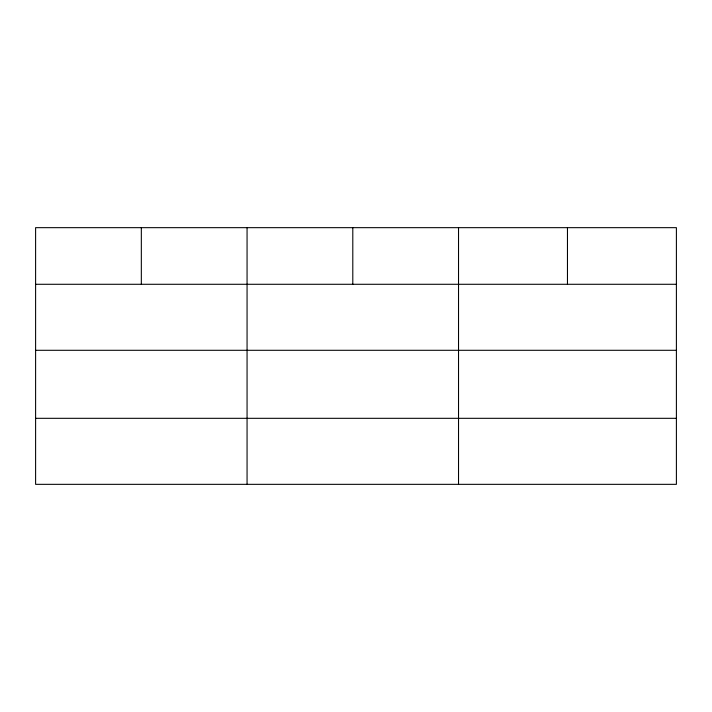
<?xml version="1.0" encoding="UTF-8"?>
<svg xmlns="http://www.w3.org/2000/svg" width="712" height="712" viewBox="0 0 712 712"><rect width="100%" height="100%" fill="white"/><g stroke="black" fill="none" stroke-linecap="round" stroke-linejoin="round"><path stroke-width="1.07" d="M676.4 350.295L676.4 227.662L35.6 227.662L35.6 484.338L676.4 484.338L676.4 350.295L35.6 350.295M35.6 284.284L676.4 284.284M35.6 418.318L676.4 418.318M567.464 227.662L567.464 284.284M458.528 227.662L458.528 484.338M352.796 227.662L352.796 284.284M247.064 227.662L247.064 484.338M141.332 227.662L141.332 284.284"/></g></svg>
